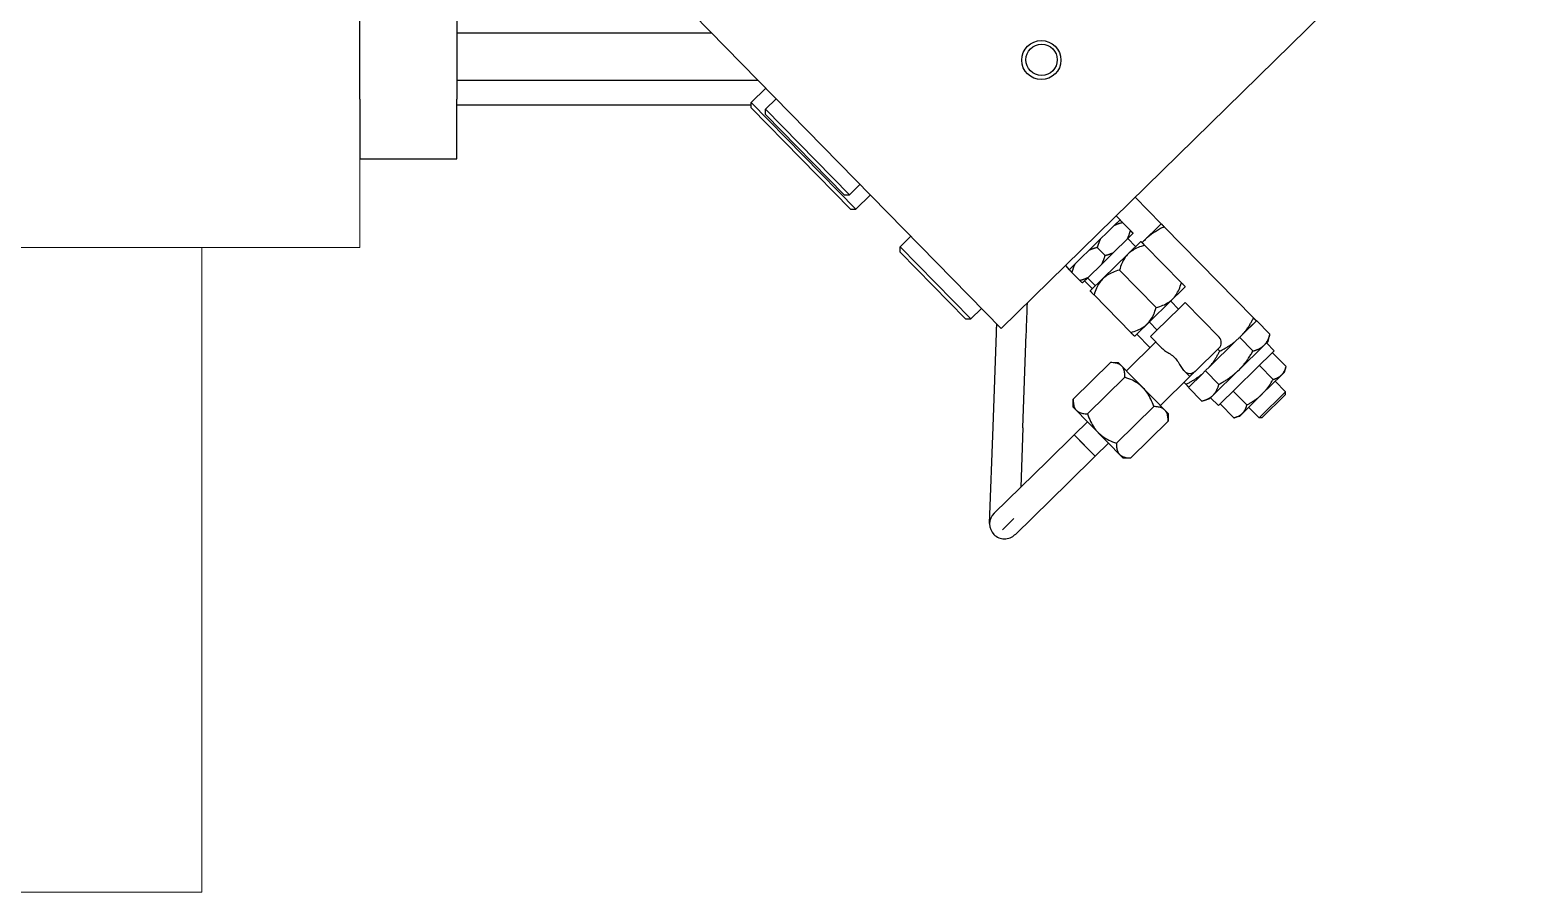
# Model space of a CAD drawing. Extents: x 475189 to 476029, y 1007718 to 1008015.
# Drawn here: x 475680.279 to 475682.415, y 1007758.065 to 1007759.302 of the extents above; entities that cross this region are included whole.
import ezdxf
from ezdxf.enums import TextEntityAlignment as Align

# ---------------------------------------------------------------- set-up
doc = ezdxf.new("R2010")
doc.units = 0
doc.header["$LTSCALE"] = 2
doc.header["$MEASUREMENT"] = 0
doc.layers.get('0').update_dxf_attribs({"linetype": 'CONTINUOUS', "lineweight": 0})
doc.layers.add('R.B', color=6, linetype='CONTINUOUS', lineweight=0)
doc.layers.add('TEXT', color=1, linetype='CONTINUOUS', lineweight=0)
doc.styles.add('ROMANS', font='ROMANS.SHX')
doc.styles.add('XT03_5', font='romans', dxfattribs={"width": 0.6, "height": 87.5})

# ---------------------------------------------------------------- blocks, each defined once
blk = doc.blocks.new('EXISTING')
at = {"color": 8}
for p, q in [((475680.7521, 1007760.0347), (475680.7521, 1007758.9893)), ((475680.1356, 1007758.9893), (475680.7521, 1007758.9893)), ((475680.5255, 1007758.9893), (475680.5255, 1007758.0646)), ((475681.6742, 1007758.5846), (475681.6903, 1007758.6007)), ((475677.8437, 1007758.0646), (475680.5255, 1007758.0646))]:
    blk.add_line(p, q, dxfattribs=at)
at = {"color": 8, "linetype": 'Continuous', "lineweight": -3}
for p, q in [((475681.6723, 1007758.8733), (475682.4152, 1007759.6012)), ((475680.7521, 1007759.2022), (475680.7521, 1007759.591)), ((475681.147, 1007759.4095), (475681.6723, 1007758.8733)), ((475680.8915, 1007759.3295), (475680.8915, 1007759.2022)), ((475680.8915, 1007759.2976), (475681.2567, 1007759.2976)), ((475680.8915, 1007759.2297), (475681.3231, 1007759.2297)), ((475681.3346, 1007759.218), (475681.3136, 1007759.1974)), ((475680.7521, 1007759.2022), (475680.7521, 1007759.1164)), ((475680.7521, 1007759.2022), (475680.7521, 1007759.1164)), ((475680.8915, 1007759.1164), (475680.8915, 1007759.2022)), ((475680.8915, 1007759.1939), (475681.3135, 1007759.1939)), ((475681.3135, 1007759.1898), (475681.3136, 1007759.1974)), ((475681.3135, 1007759.1898), (475681.456, 1007759.0443)), ((475681.4636, 1007759.0442), (475681.3136, 1007759.1974)), ((475681.3342, 1007759.1801), (475681.3343, 1007759.1877)), ((475681.3496, 1007759.2027), (475681.3343, 1007759.1877)), ((475681.4544, 1007759.0651), (475681.3343, 1007759.1877)), ((475681.3342, 1007759.1801), (475681.4468, 1007759.0652)), ((475680.7521, 1007759.1164), (475680.8915, 1007759.1164)), ((475681.4697, 1007759.0801), (475681.4544, 1007759.0651)), ((475681.4468, 1007759.0652), (475681.4544, 1007759.0651)), ((475681.4847, 1007759.0648), (475681.4636, 1007759.0442)), ((475681.9017, 1007759.0234), (475681.8643, 1007759.0615)), ((475681.456, 1007759.0443), (475681.4636, 1007759.0442)), ((475681.8344, 1007759.0209), (475681.8244, 1007759.0111)), ((475681.8426, 1007759.0289), (475681.8344, 1007759.0209)), ((475681.8369, 1007759.0347), (475681.8426, 1007759.0289)), ((475681.8463, 1007759.0251), (475681.8576, 1007759.0136)), ((475681.8743, 1007758.9966), (475681.9017, 1007759.0234)), ((475681.9017, 1007759.0234), (475681.9018, 1007759.0234)), ((475682.0341, 1007758.8883), (475681.906, 1007759.0191)), ((475681.5428, 1007759.0055), (475681.5275, 1007758.9905)), ((475681.8143, 1007759.0013), (475681.798, 1007758.9853)), ((475681.8725, 1007758.9982), (475681.7999, 1007758.9271)), ((475681.8244, 1007759.0111), (475681.8143, 1007759.0013)), ((475681.8331, 1007758.9821), (475681.8532, 1007759.0018)), ((475681.8532, 1007759.0018), (475681.8613, 1007759.0098)), ((475681.8537, 1007759.0023), (475681.8649, 1007758.9908)), ((475681.8725, 1007758.9982), (475681.8727, 1007758.9982)), ((475681.5274, 1007758.9829), (475681.5275, 1007758.9905)), ((475681.5274, 1007758.9829), (475681.6212, 1007758.8871)), ((475681.6288, 1007758.8871), (475681.5275, 1007758.9905)), ((475681.788, 1007758.9755), (475681.778, 1007758.9656)), ((475681.798, 1007758.9853), (475681.788, 1007758.9755)), ((475681.8212, 1007758.978), (475681.8099, 1007758.9894)), ((475681.8168, 1007758.9661), (475681.8331, 1007758.9821)), ((475681.8782, 1007758.9925), (475681.9307, 1007758.9389)), ((475681.7642, 1007758.9634), (475681.7698, 1007758.9576)), ((475681.778, 1007758.9656), (475681.7698, 1007758.9576)), ((475681.7848, 1007758.9423), (475681.7736, 1007758.9538)), ((475681.7967, 1007758.9465), (475681.8168, 1007758.9661)), ((475681.8944, 1007758.9033), (475681.8418, 1007758.9569)), ((475681.7886, 1007758.9385), (475681.7967, 1007758.9465)), ((475681.8031, 1007758.9302), (475681.7918, 1007758.9417)), ((475681.7962, 1007758.946), (475681.8075, 1007758.9345)), ((475681.8637, 1007758.862), (475681.9362, 1007758.9331)), ((475681.9362, 1007758.9331), (475681.9362, 1007758.9333)), ((475681.7999, 1007758.9271), (475681.7999, 1007758.9269)), ((475681.858, 1007758.8676), (475681.8054, 1007758.9213)), ((475681.9153, 1007758.9125), (475681.9266, 1007758.9011)), ((475681.9361, 1007758.9104), (475681.9285, 1007758.9029)), ((475681.9361, 1007758.9104), (475681.9849, 1007758.8607)), ((475681.6212, 1007758.8871), (475681.6288, 1007758.8871)), ((475681.6441, 1007758.9021), (475681.6288, 1007758.8871)), ((475681.9285, 1007758.9029), (475681.894, 1007758.8692)), ((475681.6605, 1007758.732), (475681.6654, 1007758.8671)), ((475681.7034, 1007758.7305), (475681.7082, 1007758.8655)), ((475681.8847, 1007758.8825), (475681.8959, 1007758.871)), ((475681.894, 1007758.8692), (475681.8863, 1007758.8617)), ((475682.0145, 1007758.8609), (475682.019, 1007758.8653)), ((475682.0189, 1007758.8654), (475682.0382, 1007758.8842)), ((475682.019, 1007758.8653), (475682.0189, 1007758.8654)), ((475682.019, 1007758.8653), (475682.0382, 1007758.8842)), ((475682.0382, 1007758.8842), (475682.0385, 1007758.8845)), ((475682.0382, 1007758.8842), (475682.0382, 1007758.8842)), ((475682.0577, 1007758.8649), (475682.0385, 1007758.8845)), ((475681.8938, 1007758.854), (475681.8517, 1007758.8127)), ((475681.8637, 1007758.862), (475681.8635, 1007758.862)), ((475681.8855, 1007758.8459), (475681.8668, 1007758.865)), ((475681.9026, 1007758.845), (475681.8863, 1007758.8617)), ((475681.9847, 1007758.8455), (475681.9503, 1007758.8117)), ((475681.9704, 1007758.8178), (475682.0089, 1007758.8555)), ((475681.9704, 1007758.8178), (475682.0089, 1007758.8555)), ((475682.0089, 1007758.8555), (475682.0134, 1007758.8599)), ((475682.0089, 1007758.8555), (475682.0089, 1007758.8555)), ((475682.0134, 1007758.8599), (475682.0141, 1007758.8606)), ((475682.0138, 1007758.8145), (475682.0486, 1007758.8486)), ((475682.0141, 1007758.8606), (475682.0145, 1007758.8609)), ((475682.0333, 1007758.841), (475682.0141, 1007758.8606)), ((475682.0486, 1007758.8486), (475682.0498, 1007758.8498)), ((475682.0498, 1007758.8498), (475682.0549, 1007758.8547)), ((475682.0638, 1007758.8411), (475682.0526, 1007758.8525)), ((475682.0549, 1007758.8547), (475682.0577, 1007758.8649)), ((475681.7755, 1007758.7718), (475681.8291, 1007758.8243)), ((475681.8405, 1007758.8242), (475681.8291, 1007758.8243)), ((475681.9117, 1007758.7515), (475681.8405, 1007758.8242)), ((475681.9828, 1007758.8436), (475681.9856, 1007758.8408)), ((475681.9837, 1007758.7626), (475682.0638, 1007758.8411)), ((475682.0808, 1007758.8185), (475682.0612, 1007758.8385)), ((475681.7961, 1007758.7508), (475681.8497, 1007758.8033)), ((475681.9426, 1007758.8042), (475681.9005, 1007758.763)), ((475681.9351, 1007758.8119), (475681.9338, 1007758.8132)), ((475681.9351, 1007758.8119), (475681.9426, 1007758.8042)), ((475681.9411, 1007758.7891), (475681.9603, 1007758.8079)), ((475681.9412, 1007758.7891), (475681.9604, 1007758.8079)), ((475681.9603, 1007758.8079), (475681.9604, 1007758.8079)), ((475681.9604, 1007758.8079), (475681.9649, 1007758.8123)), ((475681.9649, 1007758.8123), (475681.9652, 1007758.8127)), ((475681.9652, 1007758.8127), (475681.9659, 1007758.8134)), ((475681.9844, 1007758.7931), (475681.9652, 1007758.8127)), ((475681.9659, 1007758.8134), (475681.9704, 1007758.8178)), ((475681.9704, 1007758.8178), (475681.9704, 1007758.8178)), ((475681.9765, 1007758.778), (475682.0113, 1007758.812)), ((475682.0113, 1007758.812), (475682.0138, 1007758.8145)), ((475682.0621, 1007758.8002), (475682.0425, 1007758.8202)), ((475682.0462, 1007758.7789), (475682.0743, 1007758.8064)), ((475682.0743, 1007758.8064), (475682.0786, 1007758.8107)), ((475682.0786, 1007758.8107), (475682.0808, 1007758.8185)), ((475681.9371, 1007758.7932), (475681.9343, 1007758.7961)), ((475681.9408, 1007758.7887), (475681.9412, 1007758.7891)), ((475681.9408, 1007758.7887), (475681.96, 1007758.7692)), ((475681.9412, 1007758.7891), (475681.9411, 1007758.7891)), ((475682.0246, 1007758.7635), (475682.0051, 1007758.7835)), ((475682.0421, 1007758.745), (475682.0802, 1007758.7824)), ((475682.0802, 1007758.7824), (475682.0653, 1007758.7976)), ((475682.0802, 1007758.7786), (475682.0802, 1007758.7824)), ((475681.7754, 1007758.7604), (475681.7755, 1007758.7718)), ((475681.7754, 1007758.7604), (475681.8466, 1007758.6877)), ((475681.8374, 1007758.7086), (475681.891, 1007758.7612)), ((475681.9702, 1007758.7718), (475681.96, 1007758.7692)), ((475681.9702, 1007758.7718), (475681.9753, 1007758.7767)), ((475681.9837, 1007758.7626), (475681.9725, 1007758.774)), ((475681.9753, 1007758.7767), (475681.9765, 1007758.778)), ((475681.9863, 1007758.7651), (475682.0059, 1007758.7451)), ((475682.0181, 1007758.7514), (475682.0462, 1007758.7789)), ((475682.0421, 1007758.745), (475682.0271, 1007758.7602)), ((475682.0458, 1007758.745), (475682.0802, 1007758.7786)), ((475681.796, 1007758.7394), (475681.7768, 1007758.7206)), ((475681.9116, 1007758.7401), (475681.858, 1007758.6876)), ((475681.9117, 1007758.7515), (475681.9116, 1007758.7401)), ((475682.0138, 1007758.7472), (475682.0059, 1007758.7451)), ((475682.0138, 1007758.7472), (475682.0181, 1007758.7514)), ((475682.0458, 1007758.745), (475682.0421, 1007758.745)), ((475681.6555, 1007758.5935), (475681.6605, 1007758.732)), ((475681.7034, 1007758.7305), (475681.7003, 1007758.6457)), ((475681.7769, 1007758.7206), (475681.7386, 1007758.6831)), ((475681.7768, 1007758.7206), (475681.8069, 1007758.69)), ((475681.7769, 1007758.7206), (475681.7919, 1007758.7053)), ((475681.7919, 1007758.7053), (475681.8069, 1007758.69)), ((475681.826, 1007758.7087), (475681.8069, 1007758.69)), ((475681.662, 1007758.6081), (475681.7386, 1007758.6831)), ((475681.8069, 1007758.69), (475681.7686, 1007758.6525)), ((475681.8466, 1007758.6877), (475681.858, 1007758.6876)), ((475681.7686, 1007758.6525), (475681.692, 1007758.5774))]:
    blk.add_line(p, q, dxfattribs=at)
for points in [[(475681.8463, 1007759.0251), (475681.8458, 1007759.0249), (475681.8452, 1007759.0248), (475681.8447, 1007759.0246), (475681.8441, 1007759.0245), (475681.8436, 1007759.0243), (475681.8431, 1007759.0242), (475681.8425, 1007759.024), (475681.842, 1007759.0239), (475681.8415, 1007759.0237), (475681.841, 1007759.0235), (475681.8405, 1007759.0234), (475681.84, 1007759.0232), (475681.8395, 1007759.023), (475681.839, 1007759.0228), (475681.8385, 1007759.0227), (475681.8381, 1007759.0225), (475681.8376, 1007759.0223), (475681.8371, 1007759.0221), (475681.8367, 1007759.0219), (475681.8362, 1007759.0217), (475681.8357, 1007759.0215), (475681.8353, 1007759.0213), (475681.8348, 1007759.0211), (475681.8344, 1007759.0209)], [(475681.8426, 1007759.0289), (475681.8427, 1007759.0288), (475681.8428, 1007759.0287), (475681.8429, 1007759.0286), (475681.843, 1007759.0284), (475681.8432, 1007759.0283), (475681.8433, 1007759.0282), (475681.8434, 1007759.028), (475681.8436, 1007759.0279), (475681.8437, 1007759.0277), (475681.8439, 1007759.0276), (475681.844, 1007759.0274), (475681.8442, 1007759.0273), (475681.8443, 1007759.0271), (475681.8445, 1007759.027), (475681.8447, 1007759.0268), (475681.8448, 1007759.0266), (475681.845, 1007759.0264), (475681.8452, 1007759.0263), (475681.8454, 1007759.0261), (475681.8455, 1007759.0259), (475681.8457, 1007759.0257), (475681.8459, 1007759.0255), (475681.8461, 1007759.0253), (475681.8463, 1007759.0251)], [(475681.906, 1007759.0191), (475681.9043, 1007759.0182), (475681.9026, 1007759.0174), (475681.9009, 1007759.0165), (475681.8994, 1007759.0156), (475681.8978, 1007759.0148), (475681.8963, 1007759.0139), (475681.8948, 1007759.013), (475681.8934, 1007759.0121), (475681.892, 1007759.0112), (475681.8907, 1007759.0103), (475681.8893, 1007759.0094), (475681.888, 1007759.0085), (475681.8868, 1007759.0076), (475681.8855, 1007759.0066), (475681.8843, 1007759.0057), (475681.8831, 1007759.0047), (475681.882, 1007759.0037), (475681.8808, 1007759.0027), (475681.8797, 1007759.0017), (475681.8786, 1007759.0007), (475681.8775, 1007758.9997), (475681.8765, 1007758.9986), (475681.8754, 1007758.9975), (475681.8744, 1007758.9964)], [(475681.9018, 1007759.0234), (475681.9018, 1007759.0234), (475681.9018, 1007759.0234), (475681.9018, 1007759.0234), (475681.9019, 1007759.0233), (475681.9019, 1007759.0232), (475681.902, 1007759.0232), (475681.9021, 1007759.0231), (475681.9022, 1007759.023), (475681.9023, 1007759.0228), (475681.9025, 1007759.0227), (475681.9026, 1007759.0226), (475681.9028, 1007759.0224), (475681.9029, 1007759.0222), (475681.9031, 1007759.022), (475681.9033, 1007759.0218), (475681.9036, 1007759.0216), (475681.9038, 1007759.0213), (475681.9041, 1007759.0211), (475681.9044, 1007759.0208), (475681.9046, 1007759.0205), (475681.905, 1007759.0202), (475681.9053, 1007759.0198), (475681.9056, 1007759.0195), (475681.906, 1007759.0191)], [(475681.8143, 1007759.0013), (475681.8141, 1007759.0008), (475681.8139, 1007759.0004), (475681.8137, 1007759), (475681.8135, 1007758.9995), (475681.8133, 1007758.999), (475681.8131, 1007758.9986), (475681.8129, 1007758.9981), (475681.8127, 1007758.9977), (475681.8125, 1007758.9972), (475681.8123, 1007758.9967), (475681.8122, 1007758.9962), (475681.812, 1007758.9957), (475681.8118, 1007758.9952), (475681.8116, 1007758.9947), (475681.8114, 1007758.9942), (475681.8113, 1007758.9937), (475681.8111, 1007758.9932), (475681.8109, 1007758.9927), (475681.8107, 1007758.9922), (475681.8106, 1007758.9916), (475681.8104, 1007758.9911), (475681.8103, 1007758.9906), (475681.8101, 1007758.99), (475681.8099, 1007758.9894)], [(475681.8532, 1007759.0018), (475681.8534, 1007759.0022), (475681.8536, 1007759.0027), (475681.8538, 1007759.0031), (475681.854, 1007759.0035), (475681.8542, 1007759.004), (475681.8544, 1007759.0045), (475681.8546, 1007759.0049), (475681.8548, 1007759.0054), (475681.855, 1007759.0059), (475681.8552, 1007759.0063), (475681.8554, 1007759.0068), (475681.8555, 1007759.0073), (475681.8557, 1007759.0078), (475681.8559, 1007759.0083), (475681.8561, 1007759.0088), (475681.8563, 1007759.0093), (475681.8564, 1007759.0098), (475681.8566, 1007759.0104), (475681.8568, 1007759.0109), (475681.8569, 1007759.0114), (475681.8571, 1007759.012), (475681.8573, 1007759.0125), (475681.8574, 1007759.013), (475681.8576, 1007759.0136)], [(475681.8576, 1007759.0136), (475681.8578, 1007759.0134), (475681.858, 1007759.0132), (475681.8582, 1007759.013), (475681.8584, 1007759.0128), (475681.8585, 1007759.0126), (475681.8587, 1007759.0124), (475681.8589, 1007759.0123), (475681.8591, 1007759.0121), (475681.8592, 1007759.0119), (475681.8594, 1007759.0117), (475681.8596, 1007759.0116), (475681.8597, 1007759.0114), (475681.8599, 1007759.0112), (475681.86, 1007759.0111), (475681.8602, 1007759.0109), (475681.8603, 1007759.0108), (475681.8605, 1007759.0107), (475681.8606, 1007759.0105), (475681.8607, 1007759.0104), (475681.8608, 1007759.0103), (475681.861, 1007759.0101), (475681.8611, 1007759.01), (475681.8612, 1007759.0099), (475681.8613, 1007759.0098)], [(475681.8727, 1007758.9982), (475681.8727, 1007758.9982), (475681.8727, 1007758.9981), (475681.8728, 1007758.9981), (475681.8728, 1007758.998), (475681.8729, 1007758.9979), (475681.873, 1007758.9978), (475681.8731, 1007758.9977), (475681.8733, 1007758.9976), (475681.8734, 1007758.9974), (475681.8736, 1007758.9972), (475681.8738, 1007758.9971), (475681.874, 1007758.9968), (475681.8742, 1007758.9966), (475681.8745, 1007758.9963), (475681.8748, 1007758.9961), (475681.875, 1007758.9958), (475681.8754, 1007758.9954), (475681.8757, 1007758.9951), (475681.8761, 1007758.9947), (475681.8764, 1007758.9943), (475681.8768, 1007758.9939), (475681.8773, 1007758.9935), (475681.8777, 1007758.993), (475681.8782, 1007758.9925)], [(475681.8099, 1007758.9894), (475681.8094, 1007758.9893), (475681.8088, 1007758.9892), (475681.8083, 1007758.989), (475681.8077, 1007758.9889), (475681.8072, 1007758.9887), (475681.8067, 1007758.9885), (475681.8061, 1007758.9884), (475681.8056, 1007758.9882), (475681.8051, 1007758.9881), (475681.8046, 1007758.9879), (475681.8041, 1007758.9877), (475681.8036, 1007758.9875), (475681.8031, 1007758.9874), (475681.8026, 1007758.9872), (475681.8021, 1007758.987), (475681.8017, 1007758.9868), (475681.8012, 1007758.9866), (475681.8007, 1007758.9865), (475681.8003, 1007758.9863), (475681.7998, 1007758.9861), (475681.7994, 1007758.9859), (475681.7989, 1007758.9857), (475681.7985, 1007758.9855), (475681.798, 1007758.9853)], [(475681.8168, 1007758.9661), (475681.817, 1007758.9666), (475681.8172, 1007758.967), (475681.8174, 1007758.9675), (475681.8176, 1007758.9679), (475681.8178, 1007758.9684), (475681.818, 1007758.9688), (475681.8182, 1007758.9693), (475681.8184, 1007758.9697), (475681.8186, 1007758.9702), (475681.8188, 1007758.9707), (475681.819, 1007758.9712), (475681.8192, 1007758.9717), (475681.8193, 1007758.9722), (475681.8195, 1007758.9727), (475681.8197, 1007758.9732), (475681.8199, 1007758.9737), (475681.82, 1007758.9742), (475681.8202, 1007758.9747), (475681.8204, 1007758.9752), (475681.8206, 1007758.9758), (475681.8207, 1007758.9763), (475681.8209, 1007758.9769), (475681.821, 1007758.9774), (475681.8212, 1007758.978)], [(475681.8212, 1007758.978), (475681.8218, 1007758.9781), (475681.8223, 1007758.9783), (475681.8229, 1007758.9784), (475681.8234, 1007758.9786), (475681.8239, 1007758.9787), (475681.8245, 1007758.9789), (475681.825, 1007758.979), (475681.8255, 1007758.9792), (475681.826, 1007758.9794), (475681.8265, 1007758.9795), (475681.827, 1007758.9797), (475681.8275, 1007758.9799), (475681.828, 1007758.98), (475681.8285, 1007758.9802), (475681.829, 1007758.9804), (475681.8295, 1007758.9806), (475681.8299, 1007758.9808), (475681.8304, 1007758.9809), (475681.8309, 1007758.9811), (475681.8313, 1007758.9813), (475681.8318, 1007758.9815), (475681.8322, 1007758.9817), (475681.8327, 1007758.9819), (475681.8331, 1007758.9821)], [(475681.8782, 1007758.9925), (475681.8756, 1007758.9918), (475681.8731, 1007758.991), (475681.8707, 1007758.9902), (475681.8685, 1007758.9893), (475681.8664, 1007758.9884), (475681.8644, 1007758.9874), (475681.8625, 1007758.9864), (475681.8608, 1007758.9853), (475681.8591, 1007758.9842), (475681.8575, 1007758.983), (475681.8559, 1007758.9817), (475681.8545, 1007758.9803), (475681.8531, 1007758.9789), (475681.8518, 1007758.9774), (475681.8506, 1007758.9759), (475681.8494, 1007758.9742), (475681.8483, 1007758.9724), (475681.8472, 1007758.9706), (475681.8462, 1007758.9686), (475681.8452, 1007758.9666), (475681.8443, 1007758.9644), (475681.8434, 1007758.962), (475681.8426, 1007758.9595), (475681.8418, 1007758.9569)], [(475681.7736, 1007758.9538), (475681.7734, 1007758.954), (475681.7732, 1007758.9542), (475681.773, 1007758.9544), (475681.7728, 1007758.9546), (475681.7726, 1007758.9548), (475681.7724, 1007758.955), (475681.7722, 1007758.9552), (475681.7721, 1007758.9553), (475681.7719, 1007758.9555), (475681.7717, 1007758.9557), (475681.7716, 1007758.9558), (475681.7714, 1007758.956), (475681.7713, 1007758.9562), (475681.7711, 1007758.9563), (475681.771, 1007758.9565), (475681.7708, 1007758.9566), (475681.7707, 1007758.9567), (475681.7705, 1007758.9569), (475681.7704, 1007758.957), (475681.7703, 1007758.9572), (475681.7702, 1007758.9573), (475681.77, 1007758.9574), (475681.7699, 1007758.9575), (475681.7698, 1007758.9576)], [(475681.778, 1007758.9656), (475681.7778, 1007758.9652), (475681.7775, 1007758.9648), (475681.7773, 1007758.9643), (475681.7771, 1007758.9639), (475681.7769, 1007758.9634), (475681.7767, 1007758.9629), (475681.7765, 1007758.9625), (475681.7763, 1007758.962), (475681.7761, 1007758.9615), (475681.776, 1007758.9611), (475681.7758, 1007758.9606), (475681.7756, 1007758.9601), (475681.7754, 1007758.9596), (475681.7752, 1007758.9591), (475681.775, 1007758.9586), (475681.7749, 1007758.9581), (475681.7747, 1007758.9576), (475681.7745, 1007758.9571), (475681.7744, 1007758.9565), (475681.7742, 1007758.956), (475681.774, 1007758.9555), (475681.7739, 1007758.9549), (475681.7737, 1007758.9544), (475681.7736, 1007758.9538)], [(475681.8418, 1007758.9569), (475681.8392, 1007758.9562), (475681.8367, 1007758.9554), (475681.8343, 1007758.9546), (475681.8321, 1007758.9537), (475681.83, 1007758.9528), (475681.828, 1007758.9518), (475681.8261, 1007758.9508), (475681.8244, 1007758.9497), (475681.8227, 1007758.9485), (475681.8211, 1007758.9473), (475681.8196, 1007758.946), (475681.8181, 1007758.9447), (475681.8168, 1007758.9433), (475681.8154, 1007758.9418), (475681.8142, 1007758.9402), (475681.813, 1007758.9386), (475681.8119, 1007758.9368), (475681.8108, 1007758.935), (475681.8098, 1007758.933), (475681.8088, 1007758.9309), (475681.8079, 1007758.9287), (475681.8071, 1007758.9264), (475681.8062, 1007758.9239), (475681.8054, 1007758.9213)], [(475681.7848, 1007758.9423), (475681.7854, 1007758.9425), (475681.7859, 1007758.9426), (475681.7865, 1007758.9428), (475681.787, 1007758.9429), (475681.7875, 1007758.9431), (475681.7881, 1007758.9432), (475681.7886, 1007758.9434), (475681.7891, 1007758.9435), (475681.7896, 1007758.9437), (475681.7901, 1007758.9439), (475681.7906, 1007758.944), (475681.7911, 1007758.9442), (475681.7916, 1007758.9444), (475681.7921, 1007758.9446), (475681.7926, 1007758.9447), (475681.7931, 1007758.9449), (475681.7935, 1007758.9451), (475681.794, 1007758.9453), (475681.7945, 1007758.9455), (475681.7949, 1007758.9457), (475681.7954, 1007758.9459), (475681.7958, 1007758.9461), (475681.7963, 1007758.9463), (475681.7967, 1007758.9465)], [(475681.7886, 1007758.9385), (475681.7884, 1007758.9386), (475681.7883, 1007758.9387), (475681.7882, 1007758.9388), (475681.7881, 1007758.939), (475681.788, 1007758.9391), (475681.7878, 1007758.9392), (475681.7877, 1007758.9394), (475681.7876, 1007758.9395), (475681.7874, 1007758.9397), (475681.7873, 1007758.9398), (475681.7871, 1007758.94), (475681.787, 1007758.9401), (475681.7868, 1007758.9403), (475681.7866, 1007758.9405), (475681.7865, 1007758.9406), (475681.7863, 1007758.9408), (475681.7861, 1007758.941), (475681.786, 1007758.9411), (475681.7858, 1007758.9413), (475681.7856, 1007758.9415), (475681.7854, 1007758.9417), (475681.7852, 1007758.9419), (475681.785, 1007758.9421), (475681.7848, 1007758.9423)], [(475681.8944, 1007758.9033), (475681.897, 1007758.904), (475681.8995, 1007758.9048), (475681.9019, 1007758.9056), (475681.9041, 1007758.9065), (475681.9062, 1007758.9074), (475681.9082, 1007758.9084), (475681.91, 1007758.9094), (475681.9118, 1007758.9105), (475681.9135, 1007758.9116), (475681.9151, 1007758.9129), (475681.9166, 1007758.9141), (475681.9181, 1007758.9155), (475681.9194, 1007758.9169), (475681.9207, 1007758.9184), (475681.922, 1007758.92), (475681.9232, 1007758.9216), (475681.9243, 1007758.9234), (475681.9253, 1007758.9252), (475681.9264, 1007758.9272), (475681.9273, 1007758.9293), (475681.9283, 1007758.9315), (475681.9291, 1007758.9338), (475681.9299, 1007758.9363), (475681.9307, 1007758.9389)], [(475681.9307, 1007758.9389), (475681.9312, 1007758.9384), (475681.9317, 1007758.938), (475681.9321, 1007758.9375), (475681.9325, 1007758.9371), (475681.9329, 1007758.9367), (475681.9332, 1007758.9364), (475681.9336, 1007758.936), (475681.9339, 1007758.9357), (475681.9342, 1007758.9354), (475681.9345, 1007758.9351), (475681.9347, 1007758.9349), (475681.9349, 1007758.9346), (475681.9352, 1007758.9344), (475681.9353, 1007758.9342), (475681.9355, 1007758.934), (475681.9357, 1007758.9339), (475681.9358, 1007758.9337), (475681.9359, 1007758.9336), (475681.936, 1007758.9335), (475681.9361, 1007758.9334), (475681.9362, 1007758.9334), (475681.9362, 1007758.9333), (475681.9362, 1007758.9333), (475681.9362, 1007758.9333)], [(475681.7082, 1007758.8655), (475681.7083, 1007758.8673), (475681.7084, 1007758.8691), (475681.7084, 1007758.8709), (475681.7085, 1007758.8728), (475681.7085, 1007758.8746), (475681.7086, 1007758.8764), (475681.7087, 1007758.8783), (475681.7087, 1007758.8801), (475681.7088, 1007758.882), (475681.7089, 1007758.8838), (475681.7089, 1007758.8857), (475681.709, 1007758.8876), (475681.7091, 1007758.8894), (475681.7091, 1007758.8913), (475681.7092, 1007758.8932), (475681.7092, 1007758.8951), (475681.7093, 1007758.8969), (475681.7094, 1007758.8988), (475681.7094, 1007758.9007), (475681.7095, 1007758.9026), (475681.7095, 1007758.9044), (475681.7096, 1007758.9063), (475681.7097, 1007758.9082), (475681.7097, 1007758.91)], [(475681.8054, 1007758.9213), (475681.805, 1007758.9217), (475681.8045, 1007758.9222), (475681.8041, 1007758.9227), (475681.8037, 1007758.9231), (475681.8033, 1007758.9235), (475681.8029, 1007758.9238), (475681.8026, 1007758.9242), (475681.8023, 1007758.9245), (475681.802, 1007758.9248), (475681.8017, 1007758.9251), (475681.8015, 1007758.9253), (475681.8012, 1007758.9256), (475681.801, 1007758.9258), (475681.8008, 1007758.926), (475681.8007, 1007758.9261), (475681.8005, 1007758.9263), (475681.8004, 1007758.9264), (475681.8003, 1007758.9266), (475681.8002, 1007758.9267), (475681.8001, 1007758.9267), (475681.8, 1007758.9268), (475681.8, 1007758.9268), (475681.7999, 1007758.9269), (475681.7999, 1007758.9269)], [(475681.858, 1007758.8676), (475681.8606, 1007758.8684), (475681.8631, 1007758.8691), (475681.8655, 1007758.87), (475681.8677, 1007758.8708), (475681.8698, 1007758.8718), (475681.8718, 1007758.8727), (475681.8736, 1007758.8738), (475681.8754, 1007758.8749), (475681.8771, 1007758.876), (475681.8787, 1007758.8772), (475681.8802, 1007758.8785), (475681.8817, 1007758.8798), (475681.883, 1007758.8812), (475681.8844, 1007758.8827), (475681.8856, 1007758.8843), (475681.8868, 1007758.886), (475681.8879, 1007758.8877), (475681.889, 1007758.8896), (475681.89, 1007758.8915), (475681.891, 1007758.8936), (475681.8919, 1007758.8958), (475681.8927, 1007758.8982), (475681.8936, 1007758.9006), (475681.8944, 1007758.9033)], [(475682.0189, 1007758.8654), (475682.0196, 1007758.8662), (475682.0203, 1007758.867), (475682.021, 1007758.8678), (475682.0217, 1007758.8687), (475682.0224, 1007758.8695), (475682.023, 1007758.8704), (475682.0237, 1007758.8713), (475682.0243, 1007758.8721), (475682.025, 1007758.873), (475682.0256, 1007758.874), (475682.0262, 1007758.8749), (475682.0269, 1007758.8758), (475682.0275, 1007758.8768), (475682.0281, 1007758.8777), (475682.0287, 1007758.8787), (475682.0293, 1007758.8797), (475682.0299, 1007758.8807), (475682.0306, 1007758.8818), (475682.0312, 1007758.8828), (475682.0317, 1007758.8839), (475682.0323, 1007758.885), (475682.0329, 1007758.8861), (475682.0335, 1007758.8872), (475682.0341, 1007758.8883)], [(475682.0341, 1007758.8883), (475682.0344, 1007758.888), (475682.0347, 1007758.8878), (475682.0349, 1007758.8875), (475682.0352, 1007758.8872), (475682.0354, 1007758.887), (475682.0356, 1007758.8868), (475682.0359, 1007758.8865), (475682.0361, 1007758.8863), (475682.0363, 1007758.8861), (475682.0365, 1007758.8859), (475682.0366, 1007758.8857), (475682.0368, 1007758.8856), (475682.037, 1007758.8854), (475682.0371, 1007758.8852), (475682.0373, 1007758.8851), (475682.0374, 1007758.885), (475682.0375, 1007758.8848), (475682.0377, 1007758.8847), (475682.0378, 1007758.8846), (475682.0379, 1007758.8845), (475682.038, 1007758.8844), (475682.038, 1007758.8843), (475682.0381, 1007758.8843), (475682.0382, 1007758.8842)], [(475681.6654, 1007758.8671), (475681.6654, 1007758.8676), (475681.6654, 1007758.8681), (475681.6654, 1007758.8687), (475681.6654, 1007758.8692), (475681.6655, 1007758.8697), (475681.6655, 1007758.8702), (475681.6655, 1007758.8708), (475681.6655, 1007758.8713), (475681.6655, 1007758.8718), (475681.6656, 1007758.8724), (475681.6656, 1007758.8729), (475681.6656, 1007758.8734), (475681.6656, 1007758.874), (475681.6656, 1007758.8745), (475681.6656, 1007758.8751), (475681.6657, 1007758.8756), (475681.6657, 1007758.8761), (475681.6657, 1007758.8767), (475681.6657, 1007758.8772), (475681.6657, 1007758.8778), (475681.6658, 1007758.8783), (475681.6658, 1007758.8788), (475681.6658, 1007758.8794), (475681.6658, 1007758.8799)], [(475681.8635, 1007758.862), (475681.8635, 1007758.862), (475681.8634, 1007758.862), (475681.8634, 1007758.8621), (475681.8633, 1007758.8622), (475681.8633, 1007758.8622), (475681.8632, 1007758.8623), (475681.863, 1007758.8625), (475681.8629, 1007758.8626), (475681.8628, 1007758.8628), (475681.8626, 1007758.8629), (475681.8624, 1007758.8631), (475681.8622, 1007758.8633), (475681.8619, 1007758.8636), (475681.8617, 1007758.8638), (475681.8614, 1007758.8641), (475681.8611, 1007758.8644), (475681.8608, 1007758.8647), (475681.8605, 1007758.8651), (475681.8601, 1007758.8654), (475681.8597, 1007758.8658), (475681.8593, 1007758.8662), (475681.8589, 1007758.8667), (475681.8585, 1007758.8672), (475681.858, 1007758.8676)], [(475681.9026, 1007758.845), (475681.9038, 1007758.844), (475681.9051, 1007758.8429), (475681.9065, 1007758.8419), (475681.908, 1007758.8409), (475681.9095, 1007758.8399), (475681.9112, 1007758.8389), (475681.9128, 1007758.8378), (475681.9145, 1007758.8367), (475681.9162, 1007758.8356), (475681.9178, 1007758.8344), (475681.9193, 1007758.8331), (475681.9208, 1007758.8317), (475681.9222, 1007758.8301), (475681.9235, 1007758.8285), (475681.9247, 1007758.8269), (475681.9258, 1007758.8252), (475681.9268, 1007758.8235), (475681.9279, 1007758.8218), (475681.9288, 1007758.8202), (475681.9298, 1007758.8186), (475681.9308, 1007758.8171), (475681.9318, 1007758.8157), (475681.9328, 1007758.8144), (475681.9338, 1007758.8132)], [(475681.9856, 1007758.8408), (475681.9867, 1007758.8413), (475681.9879, 1007758.8419), (475681.989, 1007758.8425), (475681.9901, 1007758.8431), (475681.9912, 1007758.8436), (475681.9922, 1007758.8442), (475681.9933, 1007758.8448), (475681.9943, 1007758.8454), (475681.9953, 1007758.846), (475681.9963, 1007758.8466), (475681.9973, 1007758.8472), (475681.9982, 1007758.8478), (475681.9992, 1007758.8484), (475682.0001, 1007758.849), (475682.0011, 1007758.8496), (475682.002, 1007758.8502), (475682.0029, 1007758.8509), (475682.0038, 1007758.8515), (475682.0046, 1007758.8521), (475682.0055, 1007758.8528), (475682.0064, 1007758.8535), (475682.0072, 1007758.8541), (475682.008, 1007758.8548), (475682.0089, 1007758.8555)], [(475682.0333, 1007758.841), (475682.0341, 1007758.8412), (475682.0349, 1007758.8414), (475682.0357, 1007758.8416), (475682.0365, 1007758.8419), (475682.0372, 1007758.8421), (475682.038, 1007758.8424), (475682.0387, 1007758.8427), (475682.0394, 1007758.8429), (475682.0401, 1007758.8432), (475682.0407, 1007758.8435), (475682.0414, 1007758.8438), (475682.042, 1007758.8441), (475682.0426, 1007758.8444), (475682.0432, 1007758.8447), (475682.0438, 1007758.8451), (475682.0444, 1007758.8454), (475682.045, 1007758.8458), (475682.0455, 1007758.8461), (475682.0461, 1007758.8465), (475682.0466, 1007758.8469), (475682.0471, 1007758.8473), (475682.0476, 1007758.8477), (475682.0481, 1007758.8481), (475682.0486, 1007758.8486)], [(475682.0498, 1007758.8498), (475682.0503, 1007758.8503), (475682.0507, 1007758.8507), (475682.0511, 1007758.8512), (475682.0515, 1007758.8517), (475682.0519, 1007758.8523), (475682.0523, 1007758.8528), (475682.0527, 1007758.8533), (475682.0531, 1007758.8539), (475682.0534, 1007758.8545), (475682.0538, 1007758.8551), (475682.0541, 1007758.8557), (475682.0544, 1007758.8563), (475682.0547, 1007758.8569), (475682.0551, 1007758.8575), (475682.0554, 1007758.8582), (475682.0556, 1007758.8589), (475682.0559, 1007758.8596), (475682.0562, 1007758.8603), (475682.0565, 1007758.861), (475682.0568, 1007758.8617), (475682.057, 1007758.8625), (475682.0573, 1007758.8633), (475682.0575, 1007758.8641), (475682.0577, 1007758.8649)], [(475681.8497, 1007758.8033), (475681.8497, 1007758.8052), (475681.8496, 1007758.807), (475681.8495, 1007758.8087), (475681.8492, 1007758.8103), (475681.849, 1007758.8117), (475681.8486, 1007758.8131), (475681.8482, 1007758.8143), (475681.8477, 1007758.8155), (475681.8471, 1007758.8166), (475681.8465, 1007758.8176), (475681.8458, 1007758.8185), (475681.8451, 1007758.8193), (475681.8442, 1007758.8201), (475681.8433, 1007758.8208), (475681.8423, 1007758.8215), (475681.8412, 1007758.822), (475681.8401, 1007758.8226), (475681.8388, 1007758.823), (475681.8375, 1007758.8234), (475681.8361, 1007758.8237), (475681.8345, 1007758.824), (475681.8328, 1007758.8242), (475681.831, 1007758.8243), (475681.8291, 1007758.8243)], [(475681.9704, 1007758.8178), (475681.9711, 1007758.8186), (475681.9718, 1007758.8195), (475681.9725, 1007758.8203), (475681.9732, 1007758.8211), (475681.9738, 1007758.822), (475681.9745, 1007758.8228), (475681.9752, 1007758.8237), (475681.9758, 1007758.8246), (475681.9765, 1007758.8255), (475681.9771, 1007758.8264), (475681.9777, 1007758.8273), (475681.9784, 1007758.8283), (475681.979, 1007758.8292), (475681.9796, 1007758.8302), (475681.9802, 1007758.8312), (475681.9808, 1007758.8322), (475681.9814, 1007758.8332), (475681.982, 1007758.8342), (475681.9826, 1007758.8353), (475681.9832, 1007758.8363), (475681.9838, 1007758.8374), (475681.9844, 1007758.8385), (475681.985, 1007758.8396), (475681.9856, 1007758.8408)], [(475682.0138, 1007758.8145), (475682.0147, 1007758.8154), (475682.0156, 1007758.8163), (475682.0165, 1007758.8173), (475682.0173, 1007758.8183), (475682.0182, 1007758.8192), (475682.0191, 1007758.8202), (475682.0199, 1007758.8212), (475682.0207, 1007758.8222), (475682.0216, 1007758.8233), (475682.0224, 1007758.8243), (475682.0232, 1007758.8254), (475682.024, 1007758.8264), (475682.0248, 1007758.8275), (475682.0256, 1007758.8287), (475682.0263, 1007758.8298), (475682.0271, 1007758.8309), (475682.0279, 1007758.8321), (475682.0287, 1007758.8333), (475682.0295, 1007758.8345), (475682.0302, 1007758.8358), (475682.031, 1007758.837), (475682.0318, 1007758.8383), (475682.0325, 1007758.8396), (475682.0333, 1007758.841)], [(475681.891, 1007758.7612), (475681.89, 1007758.7641), (475681.889, 1007758.7668), (475681.8879, 1007758.7695), (475681.8868, 1007758.7719), (475681.8856, 1007758.7743), (475681.8844, 1007758.7765), (475681.8832, 1007758.7786), (475681.8819, 1007758.7806), (475681.8805, 1007758.7825), (475681.8791, 1007758.7843), (475681.8776, 1007758.7861), (475681.876, 1007758.7877), (475681.8744, 1007758.7893), (475681.8727, 1007758.7909), (475681.8709, 1007758.7923), (475681.869, 1007758.7937), (475681.867, 1007758.7951), (475681.8649, 1007758.7964), (475681.8627, 1007758.7976), (475681.8604, 1007758.7989), (475681.858, 1007758.8), (475681.8554, 1007758.8011), (475681.8526, 1007758.8022), (475681.8497, 1007758.8033)], [(475681.9371, 1007758.7932), (475681.9382, 1007758.7938), (475681.9394, 1007758.7944), (475681.9405, 1007758.795), (475681.9416, 1007758.7955), (475681.9426, 1007758.7961), (475681.9437, 1007758.7967), (475681.9447, 1007758.7973), (475681.9458, 1007758.7979), (475681.9468, 1007758.7984), (475681.9478, 1007758.799), (475681.9488, 1007758.7996), (475681.9497, 1007758.8002), (475681.9507, 1007758.8008), (475681.9516, 1007758.8015), (475681.9525, 1007758.8021), (475681.9534, 1007758.8027), (475681.9543, 1007758.8033), (475681.9552, 1007758.804), (475681.9561, 1007758.8046), (475681.957, 1007758.8053), (475681.9578, 1007758.8059), (475681.9587, 1007758.8066), (475681.9595, 1007758.8073), (475681.9603, 1007758.8079)], [(475681.9503, 1007758.8117), (475681.9503, 1007758.8117), (475681.9502, 1007758.8116), (475681.9501, 1007758.8115), (475681.9499, 1007758.8114), (475681.9498, 1007758.8112), (475681.9495, 1007758.811), (475681.9493, 1007758.8108), (475681.949, 1007758.8105), (475681.9487, 1007758.8102), (475681.9484, 1007758.8099), (475681.9481, 1007758.8096), (475681.9477, 1007758.8092), (475681.9474, 1007758.8089), (475681.947, 1007758.8085), (475681.9466, 1007758.8081), (475681.9462, 1007758.8077), (475681.9458, 1007758.8073), (475681.9453, 1007758.8069), (475681.9449, 1007758.8064), (475681.9444, 1007758.806), (475681.944, 1007758.8056), (475681.9435, 1007758.8051), (475681.9431, 1007758.8047), (475681.9426, 1007758.8042)], [(475681.9844, 1007758.7931), (475681.9858, 1007758.7938), (475681.9871, 1007758.7946), (475681.9884, 1007758.7953), (475681.9897, 1007758.7961), (475681.991, 1007758.7968), (475681.9922, 1007758.7976), (475681.9934, 1007758.7983), (475681.9946, 1007758.7991), (475681.9958, 1007758.7998), (475681.9969, 1007758.8006), (475681.998, 1007758.8013), (475681.9991, 1007758.8021), (475682.0002, 1007758.8029), (475682.0013, 1007758.8037), (475682.0024, 1007758.8045), (475682.0034, 1007758.8053), (475682.0045, 1007758.8061), (475682.0055, 1007758.8069), (475682.0065, 1007758.8077), (475682.0075, 1007758.8086), (475682.0084, 1007758.8094), (475682.0094, 1007758.8103), (475682.0104, 1007758.8112), (475682.0113, 1007758.812)], [(475682.0621, 1007758.8002), (475682.0627, 1007758.8003), (475682.0634, 1007758.8005), (475682.064, 1007758.8007), (475682.0646, 1007758.8009), (475682.0653, 1007758.8011), (475682.0658, 1007758.8013), (475682.0664, 1007758.8015), (475682.067, 1007758.8018), (475682.0675, 1007758.802), (475682.068, 1007758.8022), (475682.0686, 1007758.8025), (475682.0691, 1007758.8027), (475682.0696, 1007758.803), (475682.07, 1007758.8033), (475682.0705, 1007758.8035), (475682.071, 1007758.8038), (475682.0714, 1007758.8041), (475682.0719, 1007758.8044), (475682.0723, 1007758.8047), (475682.0727, 1007758.8051), (475682.0731, 1007758.8054), (475682.0735, 1007758.8057), (475682.0739, 1007758.8061), (475682.0743, 1007758.8064)], [(475682.0743, 1007758.8064), (475682.0746, 1007758.8068), (475682.075, 1007758.8072), (475682.0753, 1007758.8076), (475682.0757, 1007758.808), (475682.076, 1007758.8084), (475682.0763, 1007758.8088), (475682.0767, 1007758.8092), (475682.077, 1007758.8097), (475682.0772, 1007758.8101), (475682.0775, 1007758.8106), (475682.0778, 1007758.8111), (475682.0781, 1007758.8116), (475682.0783, 1007758.8121), (475682.0786, 1007758.8126), (475682.0789, 1007758.8131), (475682.0791, 1007758.8136), (475682.0793, 1007758.8142), (475682.0796, 1007758.8148), (475682.0798, 1007758.8153), (475682.08, 1007758.8159), (475682.0802, 1007758.8166), (475682.0804, 1007758.8172), (475682.0806, 1007758.8178), (475682.0808, 1007758.8185)], [(475681.9411, 1007758.7891), (475681.9411, 1007758.7892), (475681.941, 1007758.7893), (475681.9409, 1007758.7893), (475681.9408, 1007758.7894), (475681.9407, 1007758.7895), (475681.9406, 1007758.7896), (475681.9405, 1007758.7898), (475681.9404, 1007758.7899), (475681.9402, 1007758.79), (475681.9401, 1007758.7902), (475681.9399, 1007758.7903), (475681.9398, 1007758.7905), (475681.9396, 1007758.7907), (475681.9394, 1007758.7909), (475681.9392, 1007758.791), (475681.939, 1007758.7913), (475681.9388, 1007758.7915), (475681.9386, 1007758.7917), (475681.9384, 1007758.7919), (475681.9381, 1007758.7922), (475681.9379, 1007758.7924), (475681.9376, 1007758.7927), (475681.9374, 1007758.793), (475681.9371, 1007758.7932)], [(475681.9765, 1007758.778), (475681.977, 1007758.7784), (475681.9774, 1007758.7789), (475681.9778, 1007758.7794), (475681.9782, 1007758.7799), (475681.9786, 1007758.7805), (475681.979, 1007758.781), (475681.9794, 1007758.7815), (475681.9797, 1007758.7821), (475681.9801, 1007758.7827), (475681.9805, 1007758.7832), (475681.9808, 1007758.7838), (475681.9811, 1007758.7845), (475681.9814, 1007758.7851), (475681.9817, 1007758.7857), (475681.982, 1007758.7864), (475681.9823, 1007758.7871), (475681.9826, 1007758.7877), (475681.9829, 1007758.7885), (475681.9832, 1007758.7892), (475681.9834, 1007758.7899), (475681.9837, 1007758.7907), (475681.984, 1007758.7915), (475681.9842, 1007758.7923), (475681.9844, 1007758.7931)], [(475682.0462, 1007758.7789), (475682.0469, 1007758.7797), (475682.0477, 1007758.7804), (475682.0484, 1007758.7812), (475682.0491, 1007758.7819), (475682.0498, 1007758.7827), (475682.0505, 1007758.7835), (475682.0512, 1007758.7843), (475682.0519, 1007758.7851), (475682.0525, 1007758.7859), (475682.0532, 1007758.7868), (475682.0539, 1007758.7876), (475682.0545, 1007758.7885), (475682.0552, 1007758.7894), (475682.0558, 1007758.7902), (475682.0564, 1007758.7912), (475682.0571, 1007758.7921), (475682.0577, 1007758.793), (475682.0583, 1007758.794), (475682.059, 1007758.795), (475682.0596, 1007758.796), (475682.0602, 1007758.797), (475682.0608, 1007758.798), (475682.0615, 1007758.7991), (475682.0621, 1007758.8002)], [(475681.7755, 1007758.7718), (475681.7755, 1007758.7699), (475681.7756, 1007758.7681), (475681.7757, 1007758.7664), (475681.776, 1007758.7648), (475681.7763, 1007758.7634), (475681.7766, 1007758.762), (475681.777, 1007758.7608), (475681.7775, 1007758.7596), (475681.7781, 1007758.7585), (475681.7787, 1007758.7575), (475681.7794, 1007758.7566), (475681.7802, 1007758.7558), (475681.781, 1007758.755), (475681.7819, 1007758.7543), (475681.7829, 1007758.7536), (475681.784, 1007758.753), (475681.7851, 1007758.7525), (475681.7864, 1007758.7521), (475681.7877, 1007758.7517), (475681.7892, 1007758.7514), (475681.7907, 1007758.7511), (475681.7924, 1007758.7509), (475681.7942, 1007758.7508), (475681.7961, 1007758.7508)], [(475681.9116, 1007758.7401), (475681.9116, 1007758.742), (475681.9115, 1007758.7438), (475681.9114, 1007758.7455), (475681.9111, 1007758.7471), (475681.9109, 1007758.7485), (475681.9105, 1007758.7499), (475681.9101, 1007758.7511), (475681.9096, 1007758.7523), (475681.909, 1007758.7534), (475681.9084, 1007758.7544), (475681.9077, 1007758.7553), (475681.907, 1007758.7562), (475681.9061, 1007758.7569), (475681.9052, 1007758.7576), (475681.9042, 1007758.7583), (475681.9032, 1007758.7589), (475681.902, 1007758.7594), (475681.9007, 1007758.7598), (475681.8994, 1007758.7602), (475681.898, 1007758.7605), (475681.8964, 1007758.7608), (475681.8947, 1007758.761), (475681.8929, 1007758.7611), (475681.891, 1007758.7612)], [(475681.96, 1007758.7692), (475681.9608, 1007758.7694), (475681.9616, 1007758.7696), (475681.9624, 1007758.7698), (475681.9632, 1007758.7701), (475681.9639, 1007758.7703), (475681.9647, 1007758.7706), (475681.9654, 1007758.7708), (475681.9661, 1007758.7711), (475681.9668, 1007758.7714), (475681.9674, 1007758.7717), (475681.9681, 1007758.772), (475681.9687, 1007758.7723), (475681.9693, 1007758.7726), (475681.9699, 1007758.7729), (475681.9705, 1007758.7733), (475681.9711, 1007758.7736), (475681.9717, 1007758.774), (475681.9722, 1007758.7743), (475681.9728, 1007758.7747), (475681.9733, 1007758.7751), (475681.9738, 1007758.7755), (475681.9743, 1007758.7759), (475681.9748, 1007758.7763), (475681.9753, 1007758.7767)], [(475682.0181, 1007758.7514), (475682.0185, 1007758.7518), (475682.0188, 1007758.7522), (475682.0192, 1007758.7526), (475682.0195, 1007758.753), (475682.0199, 1007758.7534), (475682.0202, 1007758.7538), (475682.0205, 1007758.7542), (475682.0208, 1007758.7547), (475682.0211, 1007758.7551), (475682.0214, 1007758.7556), (475682.0217, 1007758.7561), (475682.0219, 1007758.7566), (475682.0222, 1007758.7571), (475682.0224, 1007758.7576), (475682.0227, 1007758.7581), (475682.0229, 1007758.7586), (475682.0232, 1007758.7592), (475682.0234, 1007758.7597), (475682.0236, 1007758.7603), (475682.0238, 1007758.7609), (475682.024, 1007758.7615), (475682.0242, 1007758.7622), (475682.0244, 1007758.7628), (475682.0246, 1007758.7635)], [(475682.0246, 1007758.7635), (475682.0257, 1007758.7641), (475682.0268, 1007758.7647), (475682.0279, 1007758.7653), (475682.0289, 1007758.7659), (475682.0299, 1007758.7665), (475682.0309, 1007758.7671), (475682.0319, 1007758.7677), (475682.0328, 1007758.7683), (475682.0338, 1007758.7689), (475682.0347, 1007758.7696), (475682.0356, 1007758.7702), (475682.0365, 1007758.7708), (475682.0374, 1007758.7714), (475682.0382, 1007758.7721), (475682.0391, 1007758.7727), (475682.0399, 1007758.7734), (475682.0407, 1007758.774), (475682.0415, 1007758.7747), (475682.0423, 1007758.7754), (475682.0431, 1007758.7761), (475682.0439, 1007758.7768), (475682.0447, 1007758.7775), (475682.0454, 1007758.7782), (475682.0462, 1007758.7789)], [(475681.7961, 1007758.7508), (475681.7971, 1007758.7478), (475681.7981, 1007758.7451), (475681.7992, 1007758.7425), (475681.8003, 1007758.74), (475681.8015, 1007758.7376), (475681.8027, 1007758.7354), (475681.8039, 1007758.7333), (475681.8053, 1007758.7313), (475681.8066, 1007758.7294), (475681.8081, 1007758.7276), (475681.8095, 1007758.7258), (475681.8111, 1007758.7242), (475681.8127, 1007758.7226), (475681.8144, 1007758.721), (475681.8162, 1007758.7196), (475681.8181, 1007758.7182), (475681.8201, 1007758.7168), (475681.8222, 1007758.7155), (475681.8244, 1007758.7143), (475681.8267, 1007758.7131), (475681.8291, 1007758.7119), (475681.8317, 1007758.7108), (475681.8345, 1007758.7097), (475681.8374, 1007758.7086)], [(475682.0059, 1007758.7451), (475682.0066, 1007758.7453), (475682.0072, 1007758.7455), (475682.0079, 1007758.7457), (475682.0085, 1007758.7459), (475682.0091, 1007758.7461), (475682.0097, 1007758.7463), (475682.0103, 1007758.7465), (475682.0108, 1007758.7468), (475682.0114, 1007758.747), (475682.0119, 1007758.7472), (475682.0124, 1007758.7475), (475682.0129, 1007758.7477), (475682.0134, 1007758.748), (475682.0139, 1007758.7482), (475682.0144, 1007758.7485), (475682.0148, 1007758.7488), (475682.0153, 1007758.7491), (475682.0157, 1007758.7494), (475682.0161, 1007758.7497), (475682.0165, 1007758.75), (475682.0169, 1007758.7504), (475682.0173, 1007758.7507), (475682.0177, 1007758.7511), (475682.0181, 1007758.7514)], [(475681.8374, 1007758.7086), (475681.8374, 1007758.7067), (475681.8375, 1007758.7049), (475681.8376, 1007758.7032), (475681.8379, 1007758.7017), (475681.8382, 1007758.7002), (475681.8385, 1007758.6989), (475681.8389, 1007758.6976), (475681.8394, 1007758.6964), (475681.84, 1007758.6953), (475681.8406, 1007758.6943), (475681.8413, 1007758.6934), (475681.8421, 1007758.6926), (475681.8429, 1007758.6918), (475681.8438, 1007758.6911), (475681.8448, 1007758.6904), (475681.8459, 1007758.6899), (475681.847, 1007758.6893), (475681.8483, 1007758.6889), (475681.8496, 1007758.6885), (475681.8511, 1007758.6882), (475681.8526, 1007758.6879), (475681.8543, 1007758.6877), (475681.8561, 1007758.6876), (475681.858, 1007758.6876)]]:
    blk.add_lwpolyline(points, dxfattribs=at)
for centre, radius in [((475681.7297, 1007759.2583), 0.0281), ((475681.7301, 1007759.2587), 0.0225)]:
    blk.add_circle(centre, radius, dxfattribs=at)
for centre, radius, start, end in [((475681.9772, 1007758.8531), 0.0107, 314.4114, 44.4114), ((475681.9428, 1007758.8194), 0.0107, 224.4114, 314.4114), ((475681.677, 1007758.5928), 0.0214, 134.4114, 224.4114), ((475681.677, 1007758.5928), 0.0214, 224.4114, 314.4114)]:
    blk.add_arc(centre, radius, start, end, dxfattribs=at)
at = {"color": 8, "linetype": 'ByBlock', "style": 'ROMANS'}
for tag, height, width, p in [('DIRECTION', 0.5361, 0.85, (475672.3938, 1007828.2391)), ('DN', 1.0722, 0.708333, (475752.5516, 1007802.2382))]:
    blk.add_attdef(tag, text='', height=height, dxfattribs=dict(at, width=width)).set_placement(p, align=Align.MIDDLE_RIGHT)
at = {"color": 8, "style": 'XT03_5', "text_generation_flag": 4, "width": 0.6, "flags": 9}
for p, rotation in [((475706.5948, 1007775.5763), 270), ((475708.8166, 1007766.1034), 90)]:
    blk.add_attdef('KEYWORD', p, '', height=0.0375, rotation=rotation, dxfattribs=at)
at = {"color": 8, "style": 'XT03_5', "width": 0.6, "flags": 9}
for p, rotation in [((475708.8166, 1007775.5763), 270), ((475706.5948, 1007766.1034), 90)]:
    blk.add_attdef('KEYWORD', p, '', height=0.0375, rotation=rotation, dxfattribs=at)
at = {"layer": 'TEXT', "color": 8, "style": 'ROMANS', "width": 0.85, "flags": 8}
blk.add_attdef('WTD', text='', height=1.0722, rotation=180, dxfattribs=at).set_placement((475705.1732, 1007794.2001), align=Align.MIDDLE_CENTER)
blk.add_attdef('WTD', text='', height=1.0722, dxfattribs=at).set_placement((475731.4003, 1007752.4623), align=Align.MIDDLE_CENTER)

msp = doc.modelspace()

# ---------------------------------------------------------------- block references
at = {"layer": 'R.B'}
msp.add_blockref('EXISTING', (0, 0), dxfattribs=at)

doc.saveas('drawing.dxf')
